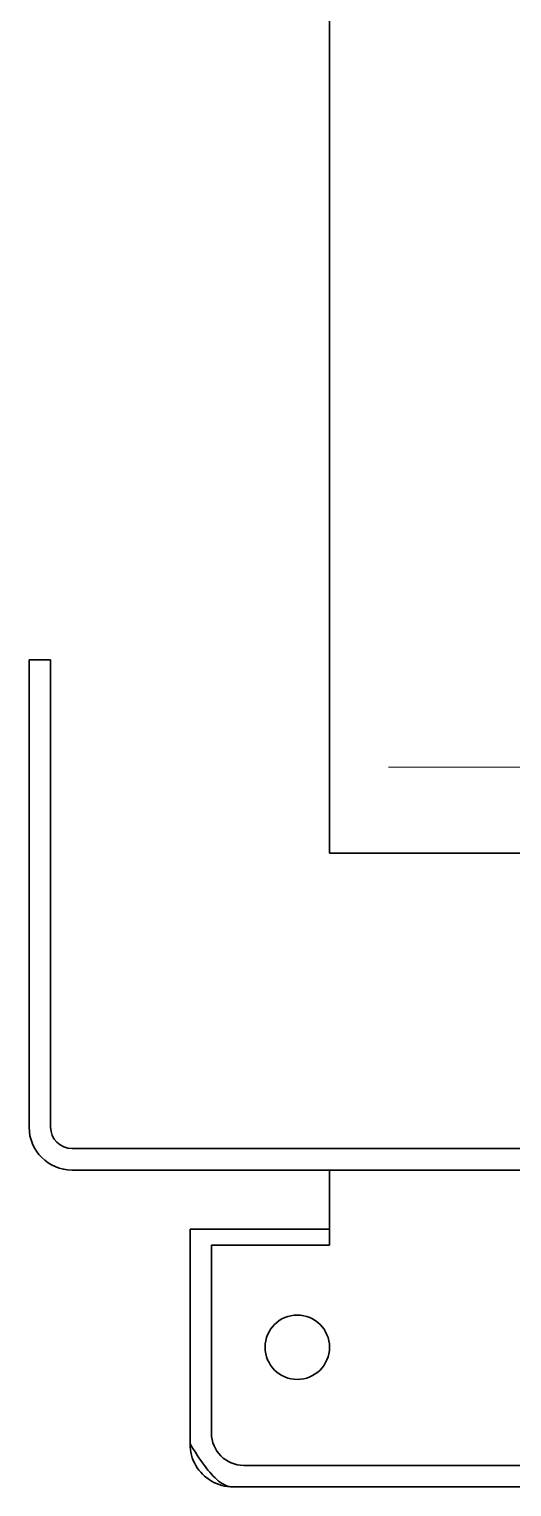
# Model space of a CAD drawing. Header units: millimetres. Extents: x -116965 to 323937, y 291661 to 566926.
# Drawn here: x -19607.3 to -19562.3, y 302338.8 to 302474.6 of the extents above; entities that cross this region are included whole.
import ezdxf

# ---------------------------------------------------------------- set-up
doc = ezdxf.new("R2010")
doc.units = ezdxf.units.MM
doc.layers.add('Centerline(Schneider)', color=7, linetype='Continuous', lineweight=18)
doc.layers.add('Visible Edges(Schneider)', color=7, linetype='Continuous', lineweight=35)

msp = doc.modelspace()

# ---------------------------------------------------------------- linework, layer by layer
at = {"layer": 'Centerline(Schneider)', "linetype": 'Continuous'}
msp.add_line((-19546.798825, 302405.815878), (-19573.798825, 302405.815878), dxfattribs=at)
at = {"layer": 'Visible Edges(Schneider)'}
for p, q in [((-19579.298825, 302397.815878), (-19579.298825, 302738.815878)), ((-19607.298825, 302415.815878), (-19605.298825, 302415.815878)), ((-19607.298825, 302372.315878), (-19607.298825, 302415.815878)), ((-19605.298825, 302415.815878), (-19605.298825, 302372.315878)), ((-19563.298825, 302397.815878), (-19579.298825, 302397.815878)), ((-19559.298825, 302397.815878), (-19563.298825, 302397.815878)), ((-19603.298825, 302370.315878), (-19561.298825, 302370.315878)), ((-19561.298825, 302368.315878), (-19603.298825, 302368.315878)), ((-19579.298825, 302361.315878), (-19579.298825, 302368.315878)), ((-19579.298825, 302362.815878), (-19592.298825, 302362.815878)), ((-19592.298825, 302342.815878), (-19592.298825, 302362.815878)), ((-19590.298825, 302343.815878), (-19590.298825, 302361.315878)), ((-19590.298825, 302361.315878), (-19579.298825, 302361.315878)), ((-19538.298825, 302340.815878), (-19587.298825, 302340.815878)), ((-18926.298825, 302338.815878), (-19588.298825, 302338.815878))]:
    msp.add_line(p, q, dxfattribs=at)
at = {"layer": 'Visible Edges(Schneider)', "flags": 128}
for points in [[(-19588.298818, 302338.815878), (-19588.560888, 302338.824473), (-19588.821699, 302338.850201), (-19589.080374, 302338.892976), (-19589.335615, 302338.952576), (-19589.585783, 302339.028565), (-19589.830152, 302339.120608), (-19590.067961, 302339.228374), (-19590.298406, 302339.351528), (-19590.520727, 302339.489739), (-19590.733816, 302339.64243), (-19590.936033, 302339.808368), (-19591.126692, 302339.986887), (-19591.305219, 302340.177378), (-19591.471006, 302340.379229), (-19591.623518, 302340.591829), (-19591.762106, 302340.814436), (-19591.885664, 302341.045424), (-19591.99381, 302341.283836), (-19592.086126, 302341.528899), (-19592.162306, 302341.779811), (-19592.221853, 302342.035005), (-19592.264539, 302342.293305), (-19592.290251, 302342.553875), (-19592.298834, 302342.815878)], [(-19592.298834, 302342.815878), (-19592.131864, 302342.55381), (-19591.965048, 302342.29308), (-19591.798193, 302342.034525), (-19591.631147, 302341.779096), (-19591.464292, 302341.528338), (-19591.297476, 302341.283181), (-19591.130506, 302341.044419), (-19590.96369, 302340.813438), (-19590.797331, 302340.591641), (-19590.631239, 302340.379676), (-19590.465223, 302340.178188), (-19590.299169, 302339.987823), (-19590.132849, 302339.809227), (-19589.966108, 302339.643046), (-19589.799177, 302339.4903), (-19589.632513, 302339.352057), (-19589.465963, 302339.228714), (-19589.299337, 302339.120667), (-19589.132444, 302339.028309), (-19588.965551, 302338.952196), (-19588.798925, 302338.892761), (-19588.632375, 302338.850138), (-19588.465711, 302338.824466), (-19588.298818, 302338.815878)]]:
    msp.add_lwpolyline(points, dxfattribs=at)
at = {"layer": 'Visible Edges(Schneider)'}
msp.add_circle((-19582.298825, 302351.815878), 3, dxfattribs=at)
for centre, radius in [((-19603.298825, 302372.315878), 4), ((-19603.298825, 302372.315878), 2), ((-19587.298825, 302343.815878), 3)]:
    msp.add_arc(centre, radius, 180, 270, dxfattribs=at)

doc.saveas('drawing.dxf')
